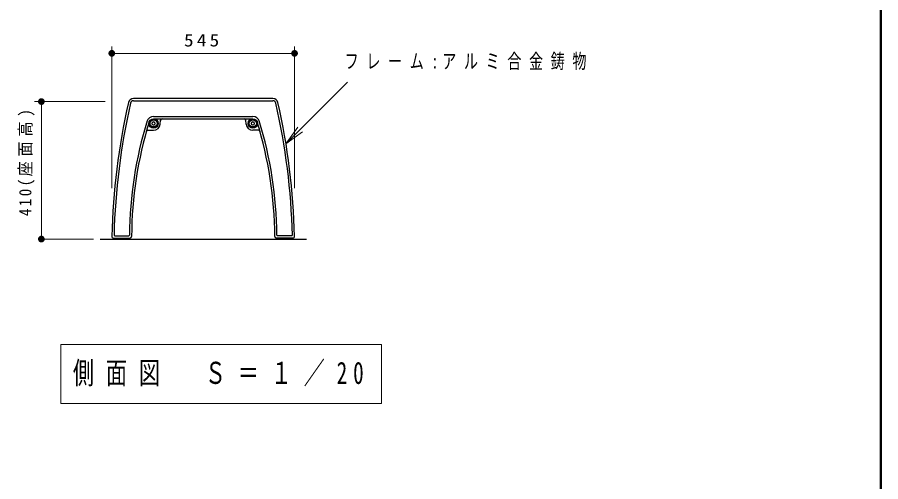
# Model space of a CAD drawing. Units: millimetres on the paper, scale 1:20. Extents: x -365 to 0, y 0 to 257.
# Drawn here: x -128.7 to 0, y 69.1 to 138.4 of the extents above; entities that cross this region are included whole.
import ezdxf

# ---------------------------------------------------------------- set-up
doc = ezdxf.new("R2010")
doc.units = ezdxf.units.MM
doc.layers.add('LY_1', color=7, linetype='Continuous', lineweight=25)
doc.layers.add('LY_3', color=7, linetype='Continuous', lineweight=13)
doc.styles.add('ＭＳ ゴシック', font='')
doc.styles.get('ＭＳ ゴシック').set_extended_font_data('MS Gothic')

# ---------------------------------------------------------------- blocks, each defined once
blk = doc.blocks.new('open_arrow')
at = {"color": 0, "linetype": 'Continuous', "lineweight": -2}
blk.add_lwpolyline([(7.5, 1.25), (0, 0), (7.5, -1.25)], dxfattribs=at)
blk = doc.blocks.new('filled_dot')
at = {"color": 0, "linetype": 'Continuous', "lineweight": -2, "const_width": 1.25}
blk.add_lwpolyline([(-0.625, 0, 1), (0.625, 0, 1)], format="xyb", close=True, dxfattribs=at)

msp = doc.modelspace()

# ---------------------------------------------------------------- linework, layer by layer
at = {"layer": 'LY_1', "lineweight": 13}
for p, q in [((-114.594, 112.948), (-114.594, 134.033)), ((-87.355, 112.948), (-87.355, 134.033)), ((-114.594, 133.033), (-87.355, 133.033)), ((-88.639, 119.561), (-79.453, 128.746)), ((-115.599, 125.838), (-126.089, 125.838)), ((-125.089, 105.338), (-125.089, 125.838)), ((-108.574, 122.694), (-108.374, 122.809)), ((-108.574, 122.694), (-108.574, 122.463)), ((-108.574, 122.463), (-108.374, 122.347)), ((-108.374, 122.809), (-108.174, 122.694)), ((-108.374, 122.347), (-108.174, 122.463)), ((-108.174, 122.694), (-108.174, 122.463)), ((-93.774, 122.694), (-93.574, 122.809)), ((-93.774, 122.694), (-93.774, 122.463)), ((-93.774, 122.463), (-93.574, 122.347)), ((-93.574, 122.809), (-93.374, 122.694)), ((-93.574, 122.347), (-93.374, 122.463)), ((-93.374, 122.694), (-93.374, 122.463)), ((-125.089, 105.338), (-117.304, 105.338)), ((-122.183, 89.596), (-122.183, 80.796)), ((-74.383, 89.596), (-122.183, 89.596)), ((-74.383, 80.796), (-74.383, 89.596)), ((-122.183, 80.796), (-74.383, 80.796))]:
    msp.add_line(p, q, dxfattribs=at)
at = {"layer": 'LY_1'}
for p, q in [((-90.571, 126.278), (-111.378, 126.278)), ((-90.571, 126.278), (-90.927, 126.278)), ((-111.378, 125.953), (-90.571, 125.953)), ((-108.374, 123.603), (-93.574, 123.603)), ((-108.374, 123.278), (-93.574, 123.278)), ((-107.378, 122.491), (-107.329, 123.05)), ((-94.571, 122.491), (-94.62, 123.05)), ((-109.208, 121.578), (-108.374, 121.578)), ((-92.741, 121.578), (-93.574, 121.578)), ((-114.164, 105.838), (-112.071, 105.838)), ((-87.785, 105.838), (-89.878, 105.838)), ((-116.349, 105.338), (-85.599, 105.338)), ((-114.349, 105.488), (-114.349, 105.388)), ((-114.344, 105.488), (-111.898, 105.488)), ((-114.344, 105.488), (-112.092, 105.488)), ((-112.099, 105.488), (-112.099, 105.388)), ((-87.605, 105.488), (-90.051, 105.488)), ((-87.605, 105.488), (-89.857, 105.488)), ((-89.849, 105.488), (-89.849, 105.388)), ((-87.599, 105.488), (-87.599, 105.388))]:
    msp.add_line(p, q, dxfattribs=at)
for centre, radius in [((-108.374, 122.578), 0.7), ((-108.374, 122.578), 0.55), ((-108.374, 122.578), 0.525), ((-93.574, 122.578), 0.7), ((-93.574, 122.578), 0.55), ((-93.574, 122.578), 0.525)]:
    msp.add_circle(centre, radius, dxfattribs=at)
at = {"layer": 'LY_1', "lineweight": 13}
for centre in [(-108.374, 122.578), (-93.574, 122.578)]:
    msp.add_circle(centre, 0.268, dxfattribs=at)
at = {"layer": 'LY_1'}
for centre, radius, start, end in [((-111.378, 125.528), 0.75, 90, 167.13257), ((-90.571, 125.528), 0.75, 12.86743, 90), ((-14.621, 103.425), 100, 167.13257, 178.67151), ((-14.621, 103.425), 99.675, 167.13257, 178.55405), ((-111.378, 125.528), 0.425, 90, 167.13257), ((-90.571, 125.528), 0.425, 12.86743, 90), ((-187.328, 103.425), 99.675, 1.44595, 12.86742), ((-187.328, 103.425), 100, 1.32849, 12.86743), ((-108.374, 122.578), 1.025, 90, 163.0526), ((-93.574, 122.578), 1.025, 16.9474, 90), ((-51.65, 105.293), 60.325, 162.97505, 179.38787), ((-51.65, 105.293), 60, 163.0526, 179.57629), ((-108.374, 122.578), 1, 270, 355), ((-107.08, 123.028), 0.25, 90, 175.00001), ((-94.869, 123.028), 0.25, 5, 90), ((-93.574, 122.578), 1, 184.99999, 270), ((-150.299, 105.293), 60, 0.42371, 16.9474), ((-150.299, 105.293), 60.325, 0.61213, 17.02495), ((-109.208, 121.328), 0.25, 90, 164.43227), ((-92.741, 121.328), 0.25, 15.56773, 90), ((-114.344, 105.738), 0.25, 178.67151, 270), ((-114.164, 105.938), 0.1, 178.55405, 270), ((-112.071, 105.938), 0.1, 270, 359.38787), ((-111.898, 105.738), 0.25, 270, 359.57629), ((-90.051, 105.738), 0.25, 180.42371, 270), ((-89.878, 105.938), 0.1, 180.61213, 270), ((-87.785, 105.938), 0.1, 270, 1.44595), ((-87.605, 105.738), 0.25, 270, 1.32849), ((-114.299, 105.388), 0.05, 179.99999, 270), ((-112.149, 105.388), 0.05, 270, 0), ((-89.799, 105.388), 0.05, 179.99999, 270), ((-87.649, 105.388), 0.05, 270, 0.00001)]:
    msp.add_arc(centre, radius, start, end, dxfattribs=at)
at = {"layer": 'LY_3', "lineweight": 50}
msp.add_line((0, 0), (0, 257), dxfattribs=at)

# ---------------------------------------------------------------- block references
at = {"layer": 'LY_1', "lineweight": 13, "xscale": 0.4, "yscale": 0.4}
msp.add_blockref('filled_dot', (-114.594, 133.033), dxfattribs=at)
for name, p, rotation in [('filled_dot', (-87.355, 133.033), 180), ('filled_dot', (-125.089, 125.838), 270), ('open_arrow', (-88.639, 119.561), 45), ('filled_dot', (-125.089, 105.338), 90)]:
    msp.add_blockref(name, p, dxfattribs=dict(at, rotation=rotation))

# ---------------------------------------------------------------- texts
at = {"layer": 'LY_1', "style": 'ＭＳ ゴシック'}
for s, insert, char_height, attachment_point in [('\\T1.33;\\W1.15;545', (-100.974, 134.033), 1.833, 8), ('\\T1.54;\\W0.7;フレーム:アルミ合金鋳物', (-79.896, 131.746), 2.199, 4), ('\\T1.56;\\W0.7;側面図\u3000Ｓ＝１／20', (-98.283, 85.196), 3.299, 5)]:
    msp.add_mtext(s, dxfattribs=dict(at, insert=insert, char_height=char_height, attachment_point=attachment_point))
at = {"layer": 'LY_1', "insert": (-126.089, 116.918), "char_height": 1.833, "attachment_point": 8, "rotation": 90, "style": 'ＭＳ ゴシック'}
msp.add_mtext('\\T1.32;\\W0.9;410(座面高)', dxfattribs=at)

doc.saveas('drawing.dxf')
